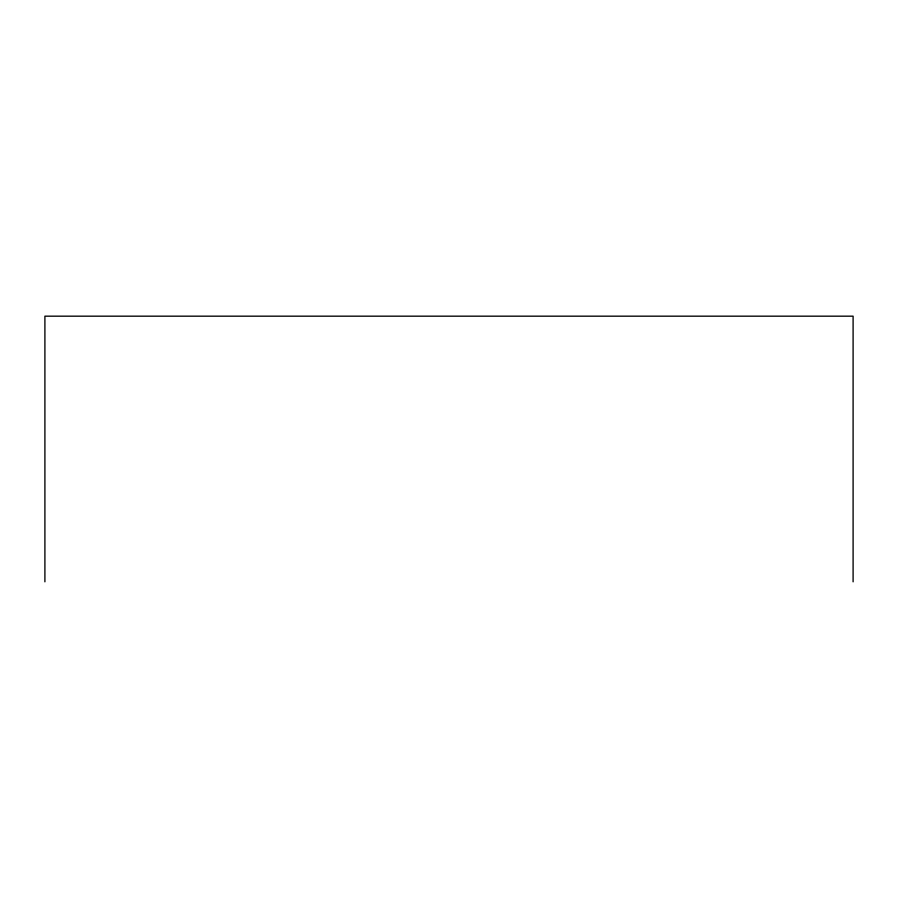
<?xml version="1.0" encoding="UTF-8"?>
<svg xmlns="http://www.w3.org/2000/svg" width="898" height="898" viewBox="0 0 898 898"><rect width="100%" height="100%" fill="white"/><g stroke="black" fill="none" stroke-linecap="round" stroke-linejoin="round"><path stroke-width="1.35" d="M853.1 581.825L853.1 316.175L44.9 316.175L44.9 581.825"/></g></svg>
